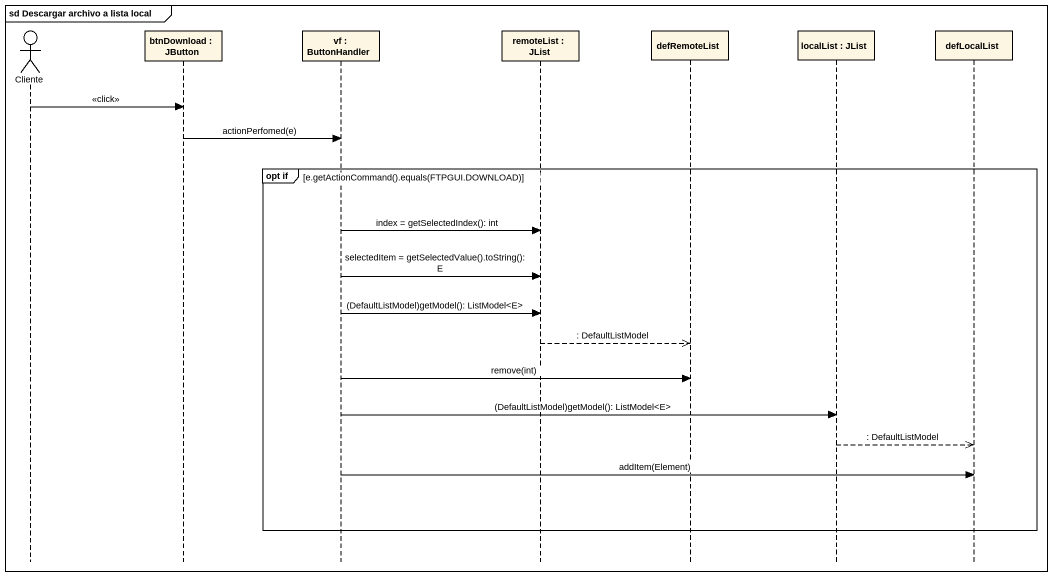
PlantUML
@startuml
mainframe sd Descargar archivo a lista local
hide footbox
actor Cliente
participant "btnDownload : JButton" as btnDownload
participant "vf : ButtonHandler" as vf
participant "remoteList : JList" as remoteList
participant defRemoteList
participant "localList : JList" as localList
participant defLocalList

Cliente -> btnDownload : <<click>>
btnDownload -> vf : actionPerfomed(e)
group opt if [e.getActionCommand().equals(FTPGUI.DOWNLOAD)]
  vf -> remoteList : index = getSelectedIndex(): int
  vf -> remoteList : selectedItem = getSelectedValue().toString(): E
  vf -> remoteList : (DefaultListModel)getModel(): ListModel<E>
  remoteList -->> defRemoteList : : DefaultListModel
  vf -> defRemoteList : remove(int)
  vf -> localList : (DefaultListModel)getModel(): ListModel<E>
  localList -->> defLocalList : : DefaultListModel
  vf -> defLocalList : addItem(Element)
end
@enduml
